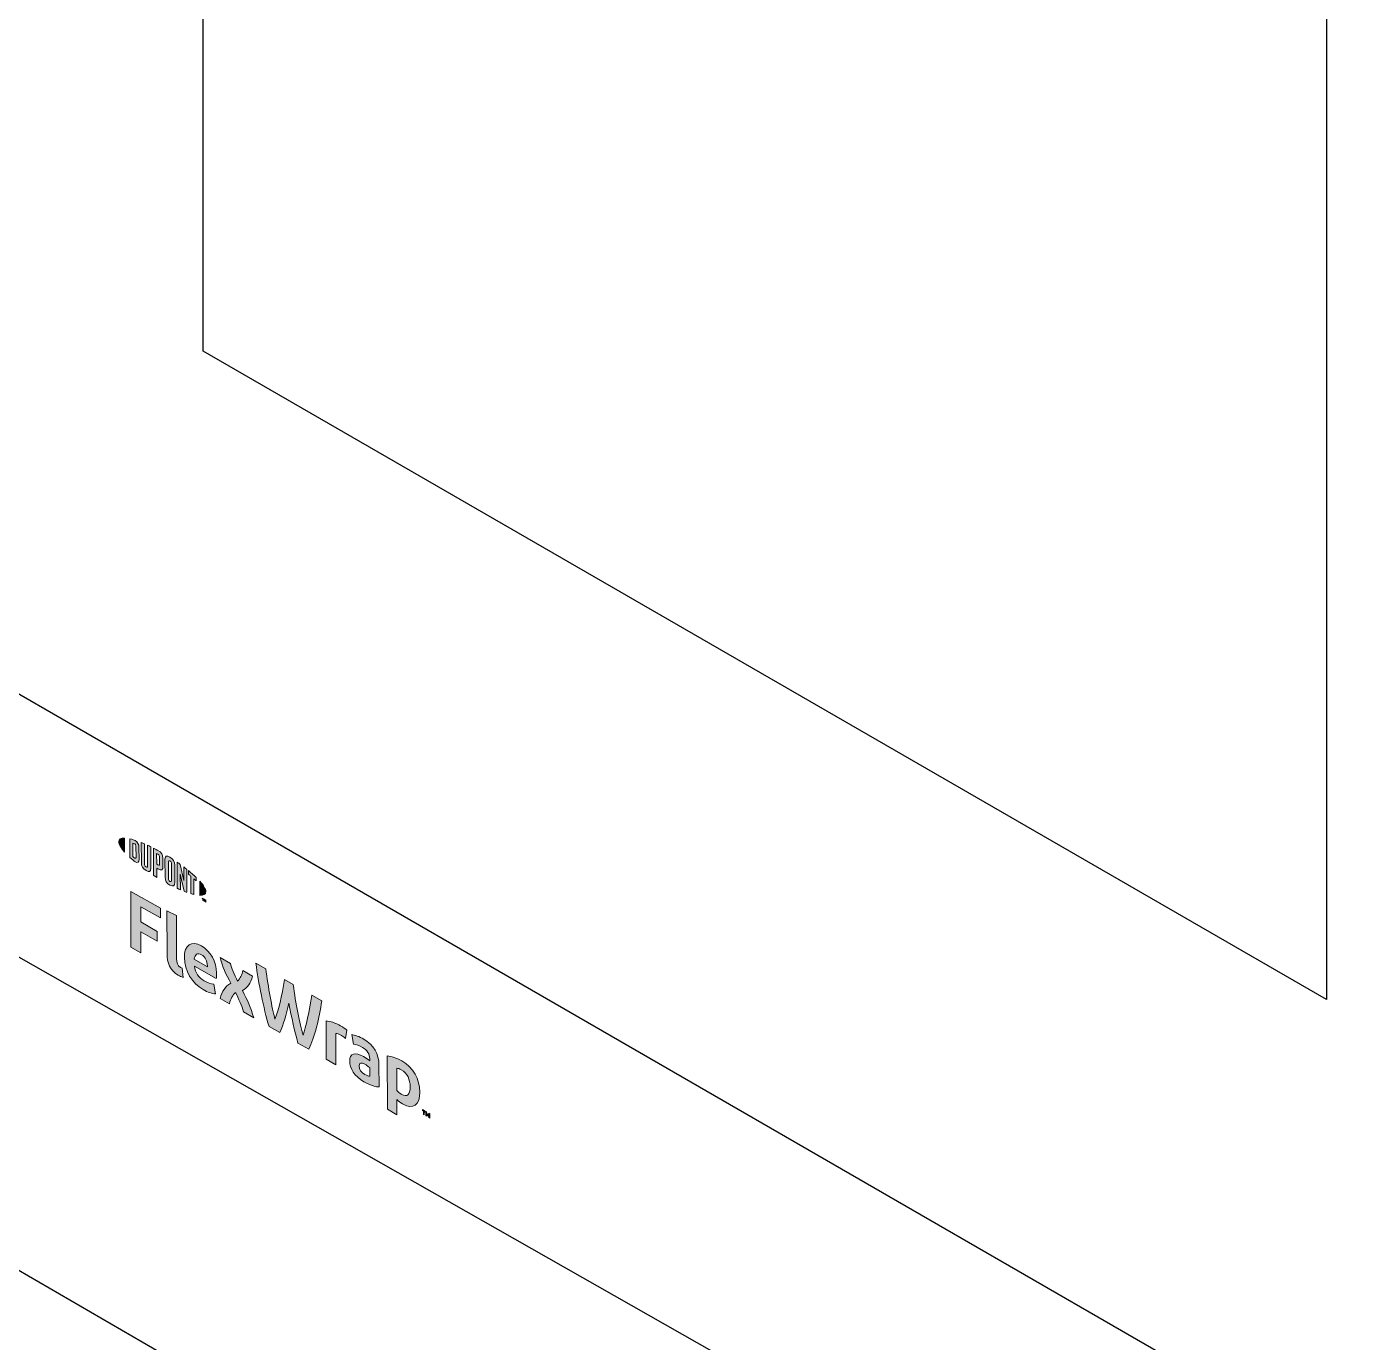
# Model space of a CAD drawing. Header units: inches. Extents: x -26 to 76, y -15 to 22.
# Drawn here: x 38.981 to 40.339, y -6.364 to -5.01 of the extents above; entities that cross this region are included whole.
import ezdxf

# ---------------------------------------------------------------- set-up
doc = ezdxf.new("R2010")
doc.units = ezdxf.units.IN
doc.header["$MEASUREMENT"] = 0
doc.layers.add('G-ANNO-TTLB', color=7, linetype='Continuous', lineweight=0)
doc.layers.add('TYVEK', color=7, linetype='Continuous', lineweight=0)

# ---------------------------------------------------------------- blocks, each defined once
blk = doc.blocks.new('Block_246')
at = {"layer": 'TYVEK', "color": 18, "lineweight": 25, "true_color": 0x000000}
for points in [[(37.9713, -5.0297)], [(39.3002, -5.799)]]:
    blk.add_lwpolyline(points, dxfattribs=at)
blk = doc.blocks.new('Block_269')
at = {"layer": 'TYVEK', "color": 93, "lineweight": 25, "true_color": 0x6bbe46}
blk.add_line((40.4939, -6.5753), (38.9024, -5.6564), dxfattribs=at)
blk = doc.blocks.new('Block_268')
at = {"layer": 'TYVEK'}
blk.add_blockref('Block_269', (0, 0), dxfattribs=at)
blk = doc.blocks.new('Block_267')
at = {"layer": 'TYVEK', "color": 93, "lineweight": 25, "true_color": 0x6bbe46}
blk.add_lwpolyline([(39.1628, -5.3442), (39.1628, -1.3315), (40.3183, -1.9986), (40.3183, -6.0114)], close=True, dxfattribs=at)
at = {"layer": 'TYVEK'}
blk.add_blockref('Block_268', (0, 0), dxfattribs=at)
blk = doc.blocks.new('Block_271')
at = {"layer": 'TYVEK', "true_color": 0x000000, "transparency": 33554687}
h = blk.add_hatch(color=18, dxfattribs=at)
h.dxf.hatch_style = 2
edge = h.paths.add_edge_path()
edge.add_spline(control_points=[(39.0885, -5.9576), (39.0885, -5.9576), (39.0884, -5.9001), (39.0884, -5.9001), (39.0884, -5.9001), (39.1188, -5.9175), (39.1188, -5.9175), (39.1188, -5.9175), (39.1188, -5.9275), (39.1188, -5.9275), (39.1188, -5.9275), (39.0986, -5.916), (39.0986, -5.916), (39.0986, -5.916), (39.0987, -5.9316), (39.0987, -5.9316), (39.0987, -5.9316), (39.1156, -5.9413), (39.1156, -5.9413), (39.1156, -5.9413), (39.1156, -5.9513), (39.1156, -5.9513), (39.1156, -5.9513), (39.0987, -5.9416), (39.0987, -5.9416), (39.0987, -5.9416), (39.0987, -5.9634), (39.0987, -5.9634), (39.0987, -5.9634), (39.0885, -5.9576), (39.0885, -5.9576)], knot_values=[0, 0, 0, 0, 1, 1, 1, 2, 2, 2, 3, 3, 3, 4, 4, 4, 5, 5, 5, 6, 6, 6, 7, 7, 7, 8, 8, 8, 9, 9, 9, 10, 10, 10, 10], degree=3, periodic=0)
h = blk.add_hatch(color=18, dxfattribs=at)
h.dxf.hatch_style = 2
edge = h.paths.add_edge_path()
edge.add_spline(control_points=[(39.1354, -5.9693), (39.1354, -5.9737), (39.1364, -5.9767), (39.1393, -5.9783), (39.14, -5.9787), (39.1407, -5.9791), (39.1413, -5.9793), (39.1413, -5.9793), (39.1421, -5.9886), (39.1421, -5.9886), (39.1407, -5.9882), (39.1385, -5.9873), (39.1371, -5.9864), (39.1289, -5.9817), (39.1256, -5.9737), (39.1256, -5.9638), (39.1256, -5.9638), (39.1255, -5.92), (39.1255, -5.92), (39.1255, -5.92), (39.1353, -5.9249), (39.1353, -5.9249), (39.1353, -5.9249), (39.1354, -5.9693), (39.1354, -5.9693)], knot_values=[0, 0, 0, 0, 1, 1, 1, 2, 2, 2, 3, 3, 3, 4, 4, 4, 5, 5, 5, 6, 6, 6, 7, 7, 7, 8, 8, 8, 8], degree=3, periodic=0)
h = blk.add_hatch(color=18, dxfattribs=at)
h.dxf.hatch_style = 2
edge = h.paths.add_edge_path()
edge.add_spline(control_points=[(39.1536, -5.97), (39.1536, -5.97), (39.1671, -5.9778), (39.1671, -5.9778), (39.1671, -5.9778), (39.1671, -5.9768), (39.1671, -5.9768), (39.1671, -5.9722), (39.165, -5.9676), (39.1611, -5.9653), (39.1569, -5.963), (39.1542, -5.9648), (39.1536, -5.97)], knot_values=[0, 0, 0, 0, 1, 1, 1, 2, 2, 2, 3, 3, 3, 4, 4, 4, 4], degree=3, periodic=0)
edge = h.paths.add_edge_path()
edge.add_spline(control_points=[(39.1753, -6.0056), (39.1721, -6.0054), (39.1675, -6.0039), (39.1628, -6.0012), (39.1513, -5.9946), (39.1435, -5.9817), (39.1434, -5.9681), (39.1434, -5.955), (39.1506, -5.9503), (39.161, -5.9563), (39.1704, -5.9617), (39.1765, -5.9728), (39.1766, -5.9838), (39.1766, -5.9863), (39.1764, -5.9883), (39.1763, -5.9899), (39.1763, -5.9899), (39.1538, -5.977), (39.1538, -5.977), (39.1547, -5.9841), (39.1581, -5.989), (39.1638, -5.9922), (39.1673, -5.9942), (39.1706, -5.9953), (39.1737, -5.9955), (39.1737, -5.9955), (39.1753, -6.0056), (39.1753, -6.0056)], knot_values=[0, 0, 0, 0, 1, 1, 1, 2, 2, 2, 3, 3, 3, 4, 4, 4, 5, 5, 5, 6, 6, 6, 7, 7, 7, 8, 8, 8, 9, 9, 9, 9], degree=3, periodic=0)
h = blk.add_hatch(color=18, dxfattribs=at)
h.dxf.hatch_style = 2
edge = h.paths.add_edge_path()
edge.add_spline(control_points=[(39.1911, -5.9945), (39.1863, -5.9857), (39.1825, -5.9778), (39.1803, -5.9683), (39.1803, -5.9683), (39.1909, -5.9744), (39.1909, -5.9744), (39.1918, -5.9787), (39.195, -5.986), (39.1981, -5.9925), (39.2008, -5.9895), (39.203, -5.986), (39.2035, -5.9817), (39.2035, -5.9817), (39.2135, -5.9874), (39.2135, -5.9874), (39.2117, -5.9949), (39.2085, -5.9991), (39.2032, -6.0023), (39.2084, -6.0119), (39.2119, -6.0197), (39.2148, -6.0301), (39.2148, -6.0301), (39.2042, -6.024), (39.2042, -6.024), (39.2027, -6.0185), (39.1991, -6.0103), (39.1961, -6.0041), (39.1934, -6.007), (39.1908, -6.0105), (39.1899, -6.0158), (39.1899, -6.0158), (39.1803, -6.0103), (39.1803, -6.0103), (39.1821, -6.0028), (39.1854, -5.9981), (39.1911, -5.9945)], knot_values=[0, 0, 0, 0, 1, 1, 1, 2, 2, 2, 3, 3, 3, 4, 4, 4, 5, 5, 5, 6, 6, 6, 7, 7, 7, 8, 8, 8, 9, 9, 9, 10, 10, 10, 11, 11, 11, 12, 12, 12, 12], degree=3, periodic=0)
h = blk.add_hatch(color=18, dxfattribs=at)
h.dxf.hatch_style = 2
edge = h.paths.add_edge_path()
edge.add_spline(control_points=[(39.2744, -6.0069), (39.2744, -6.0069), (39.2848, -6.0129), (39.2848, -6.0129), (39.2822, -6.0304), (39.2775, -6.0503), (39.2715, -6.0626), (39.2715, -6.0626), (39.2603, -6.0562), (39.2603, -6.0562), (39.2568, -6.0439), (39.2537, -6.0301), (39.251, -6.0151), (39.2483, -6.027), (39.2453, -6.0373), (39.2417, -6.0455), (39.2417, -6.0455), (39.2305, -6.0391), (39.2305, -6.0391), (39.2248, -6.0201), (39.2197, -5.9946), (39.217, -5.9739), (39.217, -5.9739), (39.2273, -5.9798), (39.2273, -5.9798), (39.2296, -5.9984), (39.2336, -6.0202), (39.2366, -6.0315), (39.2396, -6.0236), (39.2443, -6.0075), (39.2464, -5.9908), (39.2464, -5.9908), (39.2555, -5.996), (39.2555, -5.996), (39.2577, -6.0151), (39.2623, -6.0367), (39.2655, -6.0481), (39.2683, -6.0401), (39.2723, -6.023), (39.2744, -6.0069)], knot_values=[0, 0, 0, 0, 1, 1, 1, 2, 2, 2, 3, 3, 3, 4, 4, 4, 5, 5, 5, 6, 6, 6, 7, 7, 7, 8, 8, 8, 9, 9, 9, 10, 10, 10, 11, 11, 11, 12, 12, 12, 13, 13, 13, 13], degree=3, periodic=0)
h = blk.add_hatch(color=18, dxfattribs=at)
h.dxf.hatch_style = 2
edge = h.paths.add_edge_path()
edge.add_spline(control_points=[(39.3042, -6.0385), (39.3068, -6.04), (39.3092, -6.0417), (39.3106, -6.0429), (39.3106, -6.0429), (39.3092, -6.0514), (39.3092, -6.0514), (39.308, -6.0502), (39.3065, -6.0492), (39.305, -6.0483), (39.3024, -6.0468), (39.3006, -6.0463), (39.2991, -6.0463), (39.2991, -6.0463), (39.2992, -6.0785), (39.2992, -6.0785), (39.2992, -6.0785), (39.2893, -6.0729), (39.2893, -6.0729), (39.2893, -6.0729), (39.2892, -6.0335), (39.2892, -6.0335), (39.2931, -6.0335), (39.2991, -6.0355), (39.3042, -6.0385)], knot_values=[0, 0, 0, 0, 1, 1, 1, 2, 2, 2, 3, 3, 3, 4, 4, 4, 5, 5, 5, 6, 6, 6, 7, 7, 7, 8, 8, 8, 8], degree=3, periodic=0)
h = blk.add_hatch(color=18, dxfattribs=at)
h.dxf.hatch_style = 2
edge = h.paths.add_edge_path()
edge.add_spline(control_points=[(39.3341, -6.0903), (39.3341, -6.0903), (39.3341, -6.0815), (39.3341, -6.0815), (39.3325, -6.0802), (39.3308, -6.0789), (39.329, -6.0779), (39.3258, -6.0761), (39.3232, -6.0761), (39.3232, -6.0799), (39.3232, -6.0834), (39.3254, -6.0864), (39.3291, -6.0886), (39.3313, -6.0898), (39.3331, -6.0903), (39.3341, -6.0903)], knot_values=[0, 0, 0, 0, 1, 1, 1, 2, 2, 2, 3, 3, 3, 4, 4, 4, 5, 5, 5, 5], degree=3, periodic=0)
edge = h.paths.add_edge_path()
edge.add_spline(control_points=[(39.3282, -6.0961), (39.3184, -6.0905), (39.3135, -6.0822), (39.3135, -6.0748), (39.3134, -6.0667), (39.3192, -6.0652), (39.3277, -6.0701), (39.3297, -6.0712), (39.3323, -6.073), (39.3341, -6.0744), (39.3341, -6.0744), (39.3341, -6.0724), (39.3341, -6.0724), (39.3341, -6.0674), (39.3316, -6.0636), (39.3268, -6.0608), (39.3237, -6.059), (39.3203, -6.0577), (39.3174, -6.0574), (39.3174, -6.0574), (39.3156, -6.0475), (39.3156, -6.0475), (39.3187, -6.0478), (39.3236, -6.0496), (39.3279, -6.0521), (39.3384, -6.0581), (39.3436, -6.0675), (39.3436, -6.0786), (39.3436, -6.0786), (39.3437, -6.1014), (39.3437, -6.1014), (39.3408, -6.1015), (39.3353, -6.1002), (39.3282, -6.0961)], knot_values=[0, 0, 0, 0, 1, 1, 1, 2, 2, 2, 3, 3, 3, 4, 4, 4, 5, 5, 5, 6, 6, 6, 7, 7, 7, 8, 8, 8, 9, 9, 9, 10, 10, 10, 11, 11, 11, 11], degree=3, periodic=0)
h = blk.add_hatch(color=18, dxfattribs=at)
h.dxf.hatch_style = 2
edge = h.paths.add_edge_path()
edge.add_spline(control_points=[(39.3666, -6.1088), (39.3728, -6.1124), (39.3757, -6.1097), (39.3757, -6.1012), (39.3757, -6.0938), (39.373, -6.0873), (39.3665, -6.0836), (39.3647, -6.0826), (39.3634, -6.0823), (39.3619, -6.0821), (39.3619, -6.0821), (39.362, -6.1051), (39.362, -6.1051), (39.3633, -6.1065), (39.3645, -6.1076), (39.3666, -6.1088)], knot_values=[0, 0, 0, 0, 1, 1, 1, 2, 2, 2, 3, 3, 3, 4, 4, 4, 5, 5, 5, 5], degree=3, periodic=0)
edge = h.paths.add_edge_path()
edge.add_spline(control_points=[(39.368, -6.1188), (39.3655, -6.1174), (39.3638, -6.1161), (39.362, -6.1143), (39.362, -6.1143), (39.362, -6.13), (39.362, -6.13), (39.362, -6.13), (39.3523, -6.1243), (39.3523, -6.1243), (39.3523, -6.1243), (39.3522, -6.0695), (39.3522, -6.0695), (39.3562, -6.0697), (39.3619, -6.0716), (39.367, -6.0745), (39.3787, -6.0812), (39.3857, -6.0935), (39.3857, -6.1066), (39.3857, -6.1201), (39.3791, -6.1252), (39.368, -6.1188)], knot_values=[0, 0, 0, 0, 1, 1, 1, 2, 2, 2, 3, 3, 3, 4, 4, 4, 5, 5, 5, 6, 6, 6, 7, 7, 7, 7], degree=3, periodic=0)
h = blk.add_hatch(color=18, dxfattribs=at)
h.dxf.hatch_style = 2
edge = h.paths.add_edge_path()
edge.add_spline(control_points=[(39.3927, -6.1272), (39.3931, -6.1285), (39.3935, -6.1294), (39.3939, -6.1304), (39.3943, -6.1299), (39.3946, -6.1293), (39.3949, -6.1285), (39.3949, -6.1285), (39.396, -6.1291), (39.396, -6.1291), (39.396, -6.1291), (39.396, -6.1334), (39.396, -6.1334), (39.396, -6.1334), (39.3951, -6.1328), (39.3951, -6.1328), (39.3951, -6.1328), (39.3951, -6.1309), (39.3951, -6.1309), (39.3951, -6.1309), (39.3951, -6.1302), (39.3951, -6.1302), (39.3948, -6.1307), (39.3945, -6.1312), (39.3942, -6.1316), (39.3942, -6.1316), (39.3935, -6.1312), (39.3935, -6.1312), (39.3932, -6.1304), (39.3929, -6.1296), (39.3926, -6.1287), (39.3926, -6.1287), (39.3926, -6.1295), (39.3926, -6.1295), (39.3926, -6.1295), (39.3926, -6.1314), (39.3926, -6.1314), (39.3926, -6.1314), (39.3917, -6.1309), (39.3917, -6.1309), (39.3917, -6.1309), (39.3917, -6.1267), (39.3917, -6.1267), (39.3917, -6.1267), (39.3927, -6.1272), (39.3927, -6.1272)], knot_values=[0, 0, 0, 0, 1, 1, 1, 2, 2, 2, 3, 3, 3, 4, 4, 4, 5, 5, 5, 6, 6, 6, 7, 7, 7, 8, 8, 8, 9, 9, 9, 10, 10, 10, 11, 11, 11, 12, 12, 12, 13, 13, 13, 14, 14, 14, 15, 15, 15, 15], degree=3, periodic=0)
edge = h.paths.add_edge_path()
edge.add_spline(control_points=[(39.3893, -6.1262), (39.3893, -6.1262), (39.3883, -6.1257), (39.3883, -6.1257), (39.3883, -6.1257), (39.3883, -6.1247), (39.3883, -6.1247), (39.3883, -6.1247), (39.3913, -6.1264), (39.3913, -6.1264), (39.3913, -6.1264), (39.3913, -6.1274), (39.3913, -6.1274), (39.3913, -6.1274), (39.3903, -6.1268), (39.3903, -6.1268), (39.3903, -6.1268), (39.3903, -6.1301), (39.3903, -6.1301), (39.3903, -6.1301), (39.3893, -6.1295), (39.3893, -6.1295), (39.3893, -6.1295), (39.3893, -6.1262), (39.3893, -6.1262)], knot_values=[0, 0, 0, 0, 1, 1, 1, 2, 2, 2, 3, 3, 3, 4, 4, 4, 5, 5, 5, 6, 6, 6, 7, 7, 7, 8, 8, 8, 8], degree=3, periodic=0)
at = {"layer": 'TYVEK'}
for points, knots in [([(39.0885, -5.9576), (39.0885, -5.9576), (39.0884, -5.9001), (39.0884, -5.9001), (39.0884, -5.9001), (39.1188, -5.9175), (39.1188, -5.9175), (39.1188, -5.9175), (39.1188, -5.9275), (39.1188, -5.9275), (39.1188, -5.9275), (39.0986, -5.916), (39.0986, -5.916), (39.0986, -5.916), (39.0987, -5.9316), (39.0987, -5.9316), (39.0987, -5.9316), (39.1156, -5.9413), (39.1156, -5.9413), (39.1156, -5.9413), (39.1156, -5.9513), (39.1156, -5.9513), (39.1156, -5.9513), (39.0987, -5.9416), (39.0987, -5.9416), (39.0987, -5.9416), (39.0987, -5.9634), (39.0987, -5.9634), (39.0987, -5.9634), (39.0885, -5.9576), (39.0885, -5.9576)], [0, 0, 0, 0, 1, 1, 1, 2, 2, 2, 3, 3, 3, 4, 4, 4, 5, 5, 5, 6, 6, 6, 7, 7, 7, 8, 8, 8, 9, 9, 9, 10, 10, 10, 10]), ([(39.1354, -5.9693), (39.1354, -5.9737), (39.1364, -5.9767), (39.1393, -5.9783), (39.14, -5.9787), (39.1407, -5.9791), (39.1413, -5.9793), (39.1413, -5.9793), (39.1421, -5.9886), (39.1421, -5.9886), (39.1407, -5.9882), (39.1385, -5.9873), (39.1371, -5.9864), (39.1289, -5.9817), (39.1256, -5.9737), (39.1256, -5.9638), (39.1256, -5.9638), (39.1255, -5.92), (39.1255, -5.92), (39.1255, -5.92), (39.1353, -5.9249), (39.1353, -5.9249), (39.1353, -5.9249), (39.1354, -5.9693), (39.1354, -5.9693)], [0, 0, 0, 0, 1, 1, 1, 2, 2, 2, 3, 3, 3, 4, 4, 4, 5, 5, 5, 6, 6, 6, 7, 7, 7, 8, 8, 8, 8]), ([(39.1753, -6.0056), (39.1721, -6.0054), (39.1675, -6.0039), (39.1628, -6.0012), (39.1513, -5.9946), (39.1435, -5.9817), (39.1434, -5.9681), (39.1434, -5.955), (39.1506, -5.9503), (39.161, -5.9563), (39.1704, -5.9617), (39.1765, -5.9728), (39.1766, -5.9838), (39.1766, -5.9863), (39.1764, -5.9883), (39.1763, -5.9899), (39.1763, -5.9899), (39.1538, -5.977), (39.1538, -5.977), (39.1547, -5.9841), (39.1581, -5.989), (39.1638, -5.9922), (39.1673, -5.9942), (39.1706, -5.9953), (39.1737, -5.9955), (39.1737, -5.9955), (39.1753, -6.0056), (39.1753, -6.0056)], [0, 0, 0, 0, 1, 1, 1, 2, 2, 2, 3, 3, 3, 4, 4, 4, 5, 5, 5, 6, 6, 6, 7, 7, 7, 8, 8, 8, 9, 9, 9, 9]), ([(39.1536, -5.97), (39.1536, -5.97), (39.1671, -5.9778), (39.1671, -5.9778), (39.1671, -5.9778), (39.1671, -5.9768), (39.1671, -5.9768), (39.1671, -5.9722), (39.165, -5.9676), (39.1611, -5.9653), (39.1569, -5.963), (39.1542, -5.9648), (39.1536, -5.97)], [0, 0, 0, 0, 1, 1, 1, 2, 2, 2, 3, 3, 3, 4, 4, 4, 4]), ([(39.1911, -5.9945), (39.1863, -5.9857), (39.1825, -5.9778), (39.1803, -5.9683), (39.1803, -5.9683), (39.1909, -5.9744), (39.1909, -5.9744), (39.1918, -5.9787), (39.195, -5.986), (39.1981, -5.9925), (39.2008, -5.9895), (39.203, -5.986), (39.2035, -5.9817), (39.2035, -5.9817), (39.2135, -5.9874), (39.2135, -5.9874), (39.2117, -5.9949), (39.2085, -5.9991), (39.2032, -6.0023), (39.2084, -6.0119), (39.2119, -6.0197), (39.2148, -6.0301), (39.2148, -6.0301), (39.2042, -6.024), (39.2042, -6.024), (39.2027, -6.0185), (39.1991, -6.0103), (39.1961, -6.0041), (39.1934, -6.007), (39.1908, -6.0105), (39.1899, -6.0158), (39.1899, -6.0158), (39.1803, -6.0103), (39.1803, -6.0103), (39.1821, -6.0028), (39.1854, -5.9981), (39.1911, -5.9945)], [0, 0, 0, 0, 1, 1, 1, 2, 2, 2, 3, 3, 3, 4, 4, 4, 5, 5, 5, 6, 6, 6, 7, 7, 7, 8, 8, 8, 9, 9, 9, 10, 10, 10, 11, 11, 11, 12, 12, 12, 12]), ([(39.2744, -6.0069), (39.2744, -6.0069), (39.2848, -6.0129), (39.2848, -6.0129), (39.2822, -6.0304), (39.2775, -6.0503), (39.2715, -6.0626), (39.2715, -6.0626), (39.2603, -6.0562), (39.2603, -6.0562), (39.2568, -6.0439), (39.2537, -6.0301), (39.251, -6.0151), (39.2483, -6.027), (39.2453, -6.0373), (39.2417, -6.0455), (39.2417, -6.0455), (39.2305, -6.0391), (39.2305, -6.0391), (39.2248, -6.0201), (39.2197, -5.9946), (39.217, -5.9739), (39.217, -5.9739), (39.2273, -5.9798), (39.2273, -5.9798), (39.2296, -5.9984), (39.2336, -6.0202), (39.2366, -6.0315), (39.2396, -6.0236), (39.2443, -6.0075), (39.2464, -5.9908), (39.2464, -5.9908), (39.2555, -5.996), (39.2555, -5.996), (39.2577, -6.0151), (39.2623, -6.0367), (39.2655, -6.0481), (39.2683, -6.0401), (39.2723, -6.023), (39.2744, -6.0069)], [0, 0, 0, 0, 1, 1, 1, 2, 2, 2, 3, 3, 3, 4, 4, 4, 5, 5, 5, 6, 6, 6, 7, 7, 7, 8, 8, 8, 9, 9, 9, 10, 10, 10, 11, 11, 11, 12, 12, 12, 13, 13, 13, 13]), ([(39.3042, -6.0385), (39.3068, -6.04), (39.3092, -6.0417), (39.3106, -6.0429), (39.3106, -6.0429), (39.3092, -6.0514), (39.3092, -6.0514), (39.308, -6.0502), (39.3065, -6.0492), (39.305, -6.0483), (39.3024, -6.0468), (39.3006, -6.0463), (39.2991, -6.0463), (39.2991, -6.0463), (39.2992, -6.0785), (39.2992, -6.0785), (39.2992, -6.0785), (39.2893, -6.0729), (39.2893, -6.0729), (39.2893, -6.0729), (39.2892, -6.0335), (39.2892, -6.0335), (39.2931, -6.0335), (39.2991, -6.0355), (39.3042, -6.0385)], [0, 0, 0, 0, 1, 1, 1, 2, 2, 2, 3, 3, 3, 4, 4, 4, 5, 5, 5, 6, 6, 6, 7, 7, 7, 8, 8, 8, 8]), ([(39.3282, -6.0961), (39.3184, -6.0905), (39.3135, -6.0822), (39.3135, -6.0748), (39.3134, -6.0667), (39.3192, -6.0652), (39.3277, -6.0701), (39.3297, -6.0712), (39.3323, -6.073), (39.3341, -6.0744), (39.3341, -6.0744), (39.3341, -6.0724), (39.3341, -6.0724), (39.3341, -6.0674), (39.3316, -6.0636), (39.3268, -6.0608), (39.3237, -6.059), (39.3203, -6.0577), (39.3174, -6.0574), (39.3174, -6.0574), (39.3156, -6.0475), (39.3156, -6.0475), (39.3187, -6.0478), (39.3236, -6.0496), (39.3279, -6.0521), (39.3384, -6.0581), (39.3436, -6.0675), (39.3436, -6.0786), (39.3436, -6.0786), (39.3437, -6.1014), (39.3437, -6.1014), (39.3408, -6.1015), (39.3353, -6.1002), (39.3282, -6.0961)], [0, 0, 0, 0, 1, 1, 1, 2, 2, 2, 3, 3, 3, 4, 4, 4, 5, 5, 5, 6, 6, 6, 7, 7, 7, 8, 8, 8, 9, 9, 9, 10, 10, 10, 11, 11, 11, 11]), ([(39.368, -6.1188), (39.3655, -6.1174), (39.3638, -6.1161), (39.362, -6.1143), (39.362, -6.1143), (39.362, -6.13), (39.362, -6.13), (39.362, -6.13), (39.3523, -6.1243), (39.3523, -6.1243), (39.3523, -6.1243), (39.3522, -6.0695), (39.3522, -6.0695), (39.3562, -6.0697), (39.3619, -6.0716), (39.367, -6.0745), (39.3787, -6.0812), (39.3857, -6.0935), (39.3857, -6.1066), (39.3857, -6.1201), (39.3791, -6.1252), (39.368, -6.1188)], [0, 0, 0, 0, 1, 1, 1, 2, 2, 2, 3, 3, 3, 4, 4, 4, 5, 5, 5, 6, 6, 6, 7, 7, 7, 7]), ([(39.3341, -6.0903), (39.3341, -6.0903), (39.3341, -6.0815), (39.3341, -6.0815), (39.3325, -6.0802), (39.3308, -6.0789), (39.329, -6.0779), (39.3258, -6.0761), (39.3232, -6.0761), (39.3232, -6.0799), (39.3232, -6.0834), (39.3254, -6.0864), (39.3291, -6.0886), (39.3313, -6.0898), (39.3331, -6.0903), (39.3341, -6.0903)], [0, 0, 0, 0, 1, 1, 1, 2, 2, 2, 3, 3, 3, 4, 4, 4, 5, 5, 5, 5]), ([(39.3666, -6.1088), (39.3728, -6.1124), (39.3757, -6.1097), (39.3757, -6.1012), (39.3757, -6.0938), (39.373, -6.0873), (39.3665, -6.0836), (39.3647, -6.0826), (39.3634, -6.0823), (39.3619, -6.0821), (39.3619, -6.0821), (39.362, -6.1051), (39.362, -6.1051), (39.3633, -6.1065), (39.3645, -6.1076), (39.3666, -6.1088)], [0, 0, 0, 0, 1, 1, 1, 2, 2, 2, 3, 3, 3, 4, 4, 4, 5, 5, 5, 5]), ([(39.3893, -6.1262), (39.3893, -6.1262), (39.3883, -6.1257), (39.3883, -6.1257), (39.3883, -6.1257), (39.3883, -6.1247), (39.3883, -6.1247), (39.3883, -6.1247), (39.3913, -6.1264), (39.3913, -6.1264), (39.3913, -6.1264), (39.3913, -6.1274), (39.3913, -6.1274), (39.3913, -6.1274), (39.3903, -6.1268), (39.3903, -6.1268), (39.3903, -6.1268), (39.3903, -6.1301), (39.3903, -6.1301), (39.3903, -6.1301), (39.3893, -6.1295), (39.3893, -6.1295), (39.3893, -6.1295), (39.3893, -6.1262), (39.3893, -6.1262)], [0, 0, 0, 0, 1, 1, 1, 2, 2, 2, 3, 3, 3, 4, 4, 4, 5, 5, 5, 6, 6, 6, 7, 7, 7, 8, 8, 8, 8]), ([(39.3927, -6.1272), (39.3931, -6.1285), (39.3935, -6.1294), (39.3939, -6.1304), (39.3943, -6.1299), (39.3946, -6.1293), (39.3949, -6.1285), (39.3949, -6.1285), (39.396, -6.1291), (39.396, -6.1291), (39.396, -6.1291), (39.396, -6.1334), (39.396, -6.1334), (39.396, -6.1334), (39.3951, -6.1328), (39.3951, -6.1328), (39.3951, -6.1328), (39.3951, -6.1309), (39.3951, -6.1309), (39.3951, -6.1309), (39.3951, -6.1302), (39.3951, -6.1302), (39.3948, -6.1307), (39.3945, -6.1312), (39.3942, -6.1316), (39.3942, -6.1316), (39.3935, -6.1312), (39.3935, -6.1312), (39.3932, -6.1304), (39.3929, -6.1296), (39.3926, -6.1287), (39.3926, -6.1287), (39.3926, -6.1295), (39.3926, -6.1295), (39.3926, -6.1295), (39.3926, -6.1314), (39.3926, -6.1314), (39.3926, -6.1314), (39.3917, -6.1309), (39.3917, -6.1309), (39.3917, -6.1309), (39.3917, -6.1267), (39.3917, -6.1267), (39.3917, -6.1267), (39.3927, -6.1272), (39.3927, -6.1272)], [0, 0, 0, 0, 1, 1, 1, 2, 2, 2, 3, 3, 3, 4, 4, 4, 5, 5, 5, 6, 6, 6, 7, 7, 7, 8, 8, 8, 9, 9, 9, 10, 10, 10, 11, 11, 11, 12, 12, 12, 13, 13, 13, 14, 14, 14, 15, 15, 15, 15])]:
    blk.add_open_spline(points, degree=3, knots=knots, dxfattribs=at)
blk = doc.blocks.new('Block_272')
at = {"layer": 'TYVEK', "true_color": 0x000000, "transparency": 33554687}
h = blk.add_hatch(color=18, dxfattribs=at)
h.dxf.hatch_style = 2
edge = h.paths.add_edge_path()
edge.add_spline(control_points=[(39.0759, -5.849), (39.0759, -5.8516), (39.0781, -5.8554), (39.082, -5.8597), (39.082, -5.8597), (39.082, -5.8453), (39.082, -5.8453), (39.0781, -5.8452), (39.0759, -5.8464), (39.0759, -5.849)], knot_values=[0, 0, 0, 0, 1, 1, 1, 2, 2, 2, 3, 3, 3, 3], degree=3, periodic=0)
h = blk.add_hatch(color=18, dxfattribs=at)
h.dxf.hatch_style = 2
edge = h.paths.add_edge_path()
edge.add_spline(control_points=[(39.0937, -5.8651), (39.0937, -5.8662), (39.0931, -5.8662), (39.0924, -5.8658), (39.0919, -5.8655), (39.091, -5.8648), (39.0904, -5.8642), (39.0904, -5.8642), (39.0903, -5.8504), (39.0903, -5.8504), (39.091, -5.8506), (39.0918, -5.8509), (39.0924, -5.8512), (39.0931, -5.8516), (39.0936, -5.8523), (39.0936, -5.8534), (39.0936, -5.8534), (39.0937, -5.8651), (39.0937, -5.8651)], knot_values=[0, 0, 0, 0, 1, 1, 1, 2, 2, 2, 3, 3, 3, 4, 4, 4, 5, 5, 5, 6, 6, 6, 6], degree=3, periodic=0)
edge = h.paths.add_edge_path()
edge.add_spline(control_points=[(39.0928, -5.8478), (39.0917, -5.8472), (39.0902, -5.8467), (39.0873, -5.8461), (39.0873, -5.8461), (39.0874, -5.8652), (39.0874, -5.8652), (39.0899, -5.8675), (39.0918, -5.8691), (39.0929, -5.8697), (39.0954, -5.8712), (39.0968, -5.8702), (39.0968, -5.8674), (39.0968, -5.8674), (39.0967, -5.8547), (39.0967, -5.8547), (39.0967, -5.8518), (39.0953, -5.8493), (39.0928, -5.8478)], knot_values=[0, 0, 0, 0, 1, 1, 1, 2, 2, 2, 3, 3, 3, 4, 4, 4, 5, 5, 5, 6, 6, 6, 6], degree=3, periodic=0)
h = blk.add_hatch(color=18, dxfattribs=at)
h.dxf.hatch_style = 2
edge = h.paths.add_edge_path()
edge.add_spline(control_points=[(39.1055, -5.8741), (39.1055, -5.8752), (39.1052, -5.8757), (39.104, -5.8749), (39.1028, -5.874), (39.1025, -5.8733), (39.1025, -5.872), (39.1025, -5.872), (39.1024, -5.8511), (39.1024, -5.8511), (39.1016, -5.8508), (39.0999, -5.8501), (39.0991, -5.8498), (39.0991, -5.8498), (39.0992, -5.8708), (39.0992, -5.8708), (39.0992, -5.8742), (39.1006, -5.8763), (39.104, -5.8787), (39.107, -5.8809), (39.1089, -5.8801), (39.1089, -5.8764), (39.1089, -5.8764), (39.1088, -5.8542), (39.1088, -5.8542), (39.1082, -5.8538), (39.1061, -5.8528), (39.1054, -5.8525), (39.1054, -5.8525), (39.1055, -5.8741), (39.1055, -5.8741)], knot_values=[0, 0, 0, 0, 1, 1, 1, 2, 2, 2, 3, 3, 3, 4, 4, 4, 5, 5, 5, 6, 6, 6, 7, 7, 7, 8, 8, 8, 9, 9, 9, 10, 10, 10, 10], degree=3, periodic=0)
h = blk.add_hatch(color=18, dxfattribs=at)
h.dxf.hatch_style = 2
edge = h.paths.add_edge_path()
edge.add_spline(control_points=[(39.1179, -5.8721), (39.1179, -5.8733), (39.1175, -5.8737), (39.1162, -5.8729), (39.1162, -5.8729), (39.115, -5.8722), (39.115, -5.8722), (39.115, -5.8722), (39.1149, -5.8612), (39.1149, -5.8612), (39.1155, -5.8615), (39.1158, -5.8616), (39.1161, -5.8618), (39.1176, -5.8627), (39.1179, -5.8635), (39.1179, -5.8647), (39.1179, -5.8647), (39.1179, -5.8721), (39.1179, -5.8721)], knot_values=[0, 0, 0, 0, 1, 1, 1, 2, 2, 2, 3, 3, 3, 4, 4, 4, 5, 5, 5, 6, 6, 6, 6], degree=3, periodic=0)
edge = h.paths.add_edge_path()
edge.add_spline(control_points=[(39.1163, -5.858), (39.1157, -5.8577), (39.1135, -5.8565), (39.1115, -5.8555), (39.1115, -5.8555), (39.1116, -5.8835), (39.1116, -5.8835), (39.1123, -5.884), (39.114, -5.8851), (39.115, -5.8857), (39.115, -5.8857), (39.115, -5.8761), (39.115, -5.8761), (39.115, -5.8761), (39.1163, -5.8769), (39.1163, -5.8769), (39.1199, -5.879), (39.1214, -5.878), (39.1214, -5.8744), (39.1214, -5.8744), (39.1213, -5.8661), (39.1213, -5.8661), (39.1213, -5.8626), (39.1197, -5.8599), (39.1163, -5.858)], knot_values=[0, 0, 0, 0, 1, 1, 1, 2, 2, 2, 3, 3, 3, 4, 4, 4, 5, 5, 5, 6, 6, 6, 7, 7, 7, 8, 8, 8, 8], degree=3, periodic=0)
h = blk.add_hatch(color=18, dxfattribs=at)
h.dxf.hatch_style = 2
edge = h.paths.add_edge_path()
edge.add_spline(control_points=[(39.1301, -5.8889), (39.1301, -5.89), (39.1298, -5.8904), (39.1286, -5.8898), (39.1274, -5.8891), (39.127, -5.8883), (39.127, -5.8871), (39.127, -5.8871), (39.127, -5.8696), (39.127, -5.8696), (39.127, -5.8685), (39.1273, -5.8681), (39.1286, -5.8688), (39.1298, -5.8696), (39.1301, -5.8703), (39.1301, -5.8714), (39.1301, -5.8714), (39.1301, -5.8889), (39.1301, -5.8889)], knot_values=[0, 0, 0, 0, 1, 1, 1, 2, 2, 2, 3, 3, 3, 4, 4, 4, 5, 5, 5, 6, 6, 6, 6], degree=3, periodic=0)
edge = h.paths.add_edge_path()
edge.add_spline(control_points=[(39.1285, -5.8649), (39.1254, -5.8629), (39.1235, -5.8634), (39.1235, -5.8671), (39.1235, -5.8671), (39.1236, -5.8855), (39.1236, -5.8855), (39.1236, -5.8894), (39.1253, -5.8919), (39.1286, -5.8937), (39.1319, -5.8954), (39.1336, -5.895), (39.1336, -5.8908), (39.1336, -5.8908), (39.1335, -5.8733), (39.1335, -5.8733), (39.1335, -5.8694), (39.132, -5.8671), (39.1285, -5.8649)], knot_values=[0, 0, 0, 0, 1, 1, 1, 2, 2, 2, 3, 3, 3, 4, 4, 4, 5, 5, 5, 6, 6, 6, 6], degree=3, periodic=0)
h = blk.add_hatch(color=18, dxfattribs=at)
h.dxf.hatch_style = 2
edge = h.paths.add_edge_path()
edge.add_spline(control_points=[(39.143, -5.8888), (39.143, -5.8888), (39.1392, -5.8724), (39.1392, -5.8724), (39.1382, -5.8716), (39.1369, -5.8708), (39.136, -5.8701), (39.136, -5.8701), (39.136, -5.897), (39.136, -5.897), (39.1367, -5.8973), (39.1384, -5.8981), (39.1393, -5.8985), (39.1393, -5.8985), (39.139, -5.8825), (39.139, -5.8825), (39.139, -5.8825), (39.1431, -5.9), (39.1431, -5.9), (39.1439, -5.9003), (39.1452, -5.9008), (39.146, -5.9011), (39.146, -5.9011), (39.1459, -5.8774), (39.1459, -5.8774), (39.1451, -5.8768), (39.1435, -5.8756), (39.1428, -5.875), (39.1428, -5.875), (39.143, -5.8888), (39.143, -5.8888)], knot_values=[0, 0, 0, 0, 1, 1, 1, 2, 2, 2, 3, 3, 3, 4, 4, 4, 5, 5, 5, 6, 6, 6, 7, 7, 7, 8, 8, 8, 9, 9, 9, 10, 10, 10, 10], degree=3, periodic=0)
h = blk.add_hatch(color=18, dxfattribs=at)
h.dxf.hatch_style = 2
edge = h.paths.add_edge_path()
edge.add_spline(control_points=[(39.1476, -5.8825), (39.1485, -5.8832), (39.1493, -5.8839), (39.1501, -5.8846), (39.1501, -5.8846), (39.1502, -5.9024), (39.1502, -5.9024), (39.1509, -5.9027), (39.1523, -5.903), (39.1532, -5.9033), (39.1532, -5.9033), (39.1532, -5.8872), (39.1532, -5.8872), (39.1541, -5.8879), (39.1549, -5.8887), (39.1557, -5.8894), (39.1557, -5.8894), (39.1557, -5.8859), (39.1557, -5.8859), (39.1532, -5.8836), (39.1507, -5.8813), (39.1476, -5.8788), (39.1476, -5.8788), (39.1476, -5.8825), (39.1476, -5.8825)], knot_values=[0, 0, 0, 0, 1, 1, 1, 2, 2, 2, 3, 3, 3, 4, 4, 4, 5, 5, 5, 6, 6, 6, 7, 7, 7, 8, 8, 8, 8], degree=3, periodic=0)
h = blk.add_hatch(color=18, dxfattribs=at)
h.dxf.hatch_style = 2
edge = h.paths.add_edge_path()
edge.add_spline(control_points=[(39.1655, -5.9004), (39.1655, -5.9031), (39.1633, -5.9043), (39.1594, -5.9042), (39.1594, -5.9042), (39.1593, -5.8897), (39.1593, -5.8897), (39.1632, -5.8941), (39.1655, -5.8978), (39.1655, -5.9004)], knot_values=[0, 0, 0, 0, 1, 1, 1, 2, 2, 2, 3, 3, 3, 3], degree=3, periodic=0)
h = blk.add_hatch(color=18, dxfattribs=at)
h.dxf.hatch_style = 2
edge = h.paths.add_edge_path()
edge.add_spline(control_points=[(39.1637, -5.9081), (39.1637, -5.9081), (39.164, -5.9083), (39.164, -5.9083), (39.164, -5.9083), (39.1646, -5.9096), (39.1646, -5.9096), (39.1646, -5.9096), (39.1651, -5.9089), (39.1651, -5.9089), (39.1651, -5.9089), (39.1655, -5.9091), (39.1655, -5.9091), (39.1655, -5.9091), (39.1655, -5.9112), (39.1655, -5.9112), (39.1655, -5.9112), (39.1652, -5.911), (39.1652, -5.911), (39.1652, -5.911), (39.1652, -5.9095), (39.1652, -5.9095), (39.1652, -5.9095), (39.1646, -5.9102), (39.1646, -5.9102), (39.1646, -5.9102), (39.1646, -5.9102), (39.1646, -5.9102), (39.1646, -5.9102), (39.164, -5.9089), (39.164, -5.9089), (39.164, -5.9089), (39.164, -5.9104), (39.164, -5.9104), (39.164, -5.9104), (39.1637, -5.9102), (39.1637, -5.9102), (39.1637, -5.9102), (39.1637, -5.9081), (39.1637, -5.9081)], knot_values=[0, 0, 0, 0, 1, 1, 1, 2, 2, 2, 3, 3, 3, 4, 4, 4, 5, 5, 5, 6, 6, 6, 7, 7, 7, 8, 8, 8, 9, 9, 9, 10, 10, 10, 11, 11, 11, 12, 12, 12, 13, 13, 13, 13], degree=3, periodic=0)
edge = h.paths.add_edge_path()
edge.add_spline(control_points=[(39.1624, -5.9077), (39.1624, -5.9077), (39.1618, -5.9074), (39.1618, -5.9074), (39.1618, -5.9074), (39.1618, -5.907), (39.1618, -5.907), (39.1618, -5.907), (39.1633, -5.9079), (39.1633, -5.9079), (39.1633, -5.9079), (39.1633, -5.9082), (39.1633, -5.9082), (39.1633, -5.9082), (39.1627, -5.9079), (39.1627, -5.9079), (39.1627, -5.9079), (39.1627, -5.9096), (39.1627, -5.9096), (39.1627, -5.9096), (39.1624, -5.9094), (39.1624, -5.9094), (39.1624, -5.9094), (39.1624, -5.9077), (39.1624, -5.9077)], knot_values=[0, 0, 0, 0, 1, 1, 1, 2, 2, 2, 3, 3, 3, 4, 4, 4, 5, 5, 5, 6, 6, 6, 7, 7, 7, 8, 8, 8, 8], degree=3, periodic=0)
at = {"layer": 'TYVEK'}
for points, knots in [([(39.0759, -5.849), (39.0759, -5.8516), (39.0781, -5.8554), (39.082, -5.8597), (39.082, -5.8597), (39.082, -5.8453), (39.082, -5.8453), (39.0781, -5.8452), (39.0759, -5.8464), (39.0759, -5.849)], [0, 0, 0, 0, 1, 1, 1, 2, 2, 2, 3, 3, 3, 3]), ([(39.0928, -5.8478), (39.0917, -5.8472), (39.0902, -5.8467), (39.0873, -5.8461), (39.0873, -5.8461), (39.0874, -5.8652), (39.0874, -5.8652), (39.0899, -5.8675), (39.0918, -5.8691), (39.0929, -5.8697), (39.0954, -5.8712), (39.0968, -5.8702), (39.0968, -5.8674), (39.0968, -5.8674), (39.0967, -5.8547), (39.0967, -5.8547), (39.0967, -5.8518), (39.0953, -5.8493), (39.0928, -5.8478)], [0, 0, 0, 0, 1, 1, 1, 2, 2, 2, 3, 3, 3, 4, 4, 4, 5, 5, 5, 6, 6, 6, 6]), ([(39.0937, -5.8651), (39.0937, -5.8662), (39.0931, -5.8662), (39.0924, -5.8658), (39.0919, -5.8655), (39.091, -5.8648), (39.0904, -5.8642), (39.0904, -5.8642), (39.0903, -5.8504), (39.0903, -5.8504), (39.091, -5.8506), (39.0918, -5.8509), (39.0924, -5.8512), (39.0931, -5.8516), (39.0936, -5.8523), (39.0936, -5.8534), (39.0936, -5.8534), (39.0937, -5.8651), (39.0937, -5.8651)], [0, 0, 0, 0, 1, 1, 1, 2, 2, 2, 3, 3, 3, 4, 4, 4, 5, 5, 5, 6, 6, 6, 6]), ([(39.1055, -5.8741), (39.1055, -5.8752), (39.1052, -5.8757), (39.104, -5.8749), (39.1028, -5.874), (39.1025, -5.8733), (39.1025, -5.872), (39.1025, -5.872), (39.1024, -5.8511), (39.1024, -5.8511), (39.1016, -5.8508), (39.0999, -5.8501), (39.0991, -5.8498), (39.0991, -5.8498), (39.0992, -5.8708), (39.0992, -5.8708), (39.0992, -5.8742), (39.1006, -5.8763), (39.104, -5.8787), (39.107, -5.8809), (39.1089, -5.8801), (39.1089, -5.8764), (39.1089, -5.8764), (39.1088, -5.8542), (39.1088, -5.8542), (39.1082, -5.8538), (39.1061, -5.8528), (39.1054, -5.8525), (39.1054, -5.8525), (39.1055, -5.8741), (39.1055, -5.8741)], [0, 0, 0, 0, 1, 1, 1, 2, 2, 2, 3, 3, 3, 4, 4, 4, 5, 5, 5, 6, 6, 6, 7, 7, 7, 8, 8, 8, 9, 9, 9, 10, 10, 10, 10]), ([(39.1163, -5.858), (39.1157, -5.8577), (39.1135, -5.8565), (39.1115, -5.8555), (39.1115, -5.8555), (39.1116, -5.8835), (39.1116, -5.8835), (39.1123, -5.884), (39.114, -5.8851), (39.115, -5.8857), (39.115, -5.8857), (39.115, -5.8761), (39.115, -5.8761), (39.115, -5.8761), (39.1163, -5.8769), (39.1163, -5.8769), (39.1199, -5.879), (39.1214, -5.878), (39.1214, -5.8744), (39.1214, -5.8744), (39.1213, -5.8661), (39.1213, -5.8661), (39.1213, -5.8626), (39.1197, -5.8599), (39.1163, -5.858)], [0, 0, 0, 0, 1, 1, 1, 2, 2, 2, 3, 3, 3, 4, 4, 4, 5, 5, 5, 6, 6, 6, 7, 7, 7, 8, 8, 8, 8]), ([(39.1179, -5.8721), (39.1179, -5.8733), (39.1175, -5.8737), (39.1162, -5.8729), (39.1162, -5.8729), (39.115, -5.8722), (39.115, -5.8722), (39.115, -5.8722), (39.1149, -5.8612), (39.1149, -5.8612), (39.1155, -5.8615), (39.1158, -5.8616), (39.1161, -5.8618), (39.1176, -5.8627), (39.1179, -5.8635), (39.1179, -5.8647), (39.1179, -5.8647), (39.1179, -5.8721), (39.1179, -5.8721)], [0, 0, 0, 0, 1, 1, 1, 2, 2, 2, 3, 3, 3, 4, 4, 4, 5, 5, 5, 6, 6, 6, 6]), ([(39.1285, -5.8649), (39.1254, -5.8629), (39.1235, -5.8634), (39.1235, -5.8671), (39.1235, -5.8671), (39.1236, -5.8855), (39.1236, -5.8855), (39.1236, -5.8894), (39.1253, -5.8919), (39.1286, -5.8937), (39.1319, -5.8954), (39.1336, -5.895), (39.1336, -5.8908), (39.1336, -5.8908), (39.1335, -5.8733), (39.1335, -5.8733), (39.1335, -5.8694), (39.132, -5.8671), (39.1285, -5.8649)], [0, 0, 0, 0, 1, 1, 1, 2, 2, 2, 3, 3, 3, 4, 4, 4, 5, 5, 5, 6, 6, 6, 6]), ([(39.1301, -5.8889), (39.1301, -5.89), (39.1298, -5.8904), (39.1286, -5.8898), (39.1274, -5.8891), (39.127, -5.8883), (39.127, -5.8871), (39.127, -5.8871), (39.127, -5.8696), (39.127, -5.8696), (39.127, -5.8685), (39.1273, -5.8681), (39.1286, -5.8688), (39.1298, -5.8696), (39.1301, -5.8703), (39.1301, -5.8714), (39.1301, -5.8714), (39.1301, -5.8889), (39.1301, -5.8889)], [0, 0, 0, 0, 1, 1, 1, 2, 2, 2, 3, 3, 3, 4, 4, 4, 5, 5, 5, 6, 6, 6, 6]), ([(39.143, -5.8888), (39.143, -5.8888), (39.1392, -5.8724), (39.1392, -5.8724), (39.1382, -5.8716), (39.1369, -5.8708), (39.136, -5.8701), (39.136, -5.8701), (39.136, -5.897), (39.136, -5.897), (39.1367, -5.8973), (39.1384, -5.8981), (39.1393, -5.8985), (39.1393, -5.8985), (39.139, -5.8825), (39.139, -5.8825), (39.139, -5.8825), (39.1431, -5.9), (39.1431, -5.9), (39.1439, -5.9003), (39.1452, -5.9008), (39.146, -5.9011), (39.146, -5.9011), (39.1459, -5.8774), (39.1459, -5.8774), (39.1451, -5.8768), (39.1435, -5.8756), (39.1428, -5.875), (39.1428, -5.875), (39.143, -5.8888), (39.143, -5.8888)], [0, 0, 0, 0, 1, 1, 1, 2, 2, 2, 3, 3, 3, 4, 4, 4, 5, 5, 5, 6, 6, 6, 7, 7, 7, 8, 8, 8, 9, 9, 9, 10, 10, 10, 10]), ([(39.1476, -5.8825), (39.1485, -5.8832), (39.1493, -5.8839), (39.1501, -5.8846), (39.1501, -5.8846), (39.1502, -5.9024), (39.1502, -5.9024), (39.1509, -5.9027), (39.1523, -5.903), (39.1532, -5.9033), (39.1532, -5.9033), (39.1532, -5.8872), (39.1532, -5.8872), (39.1541, -5.8879), (39.1549, -5.8887), (39.1557, -5.8894), (39.1557, -5.8894), (39.1557, -5.8859), (39.1557, -5.8859), (39.1532, -5.8836), (39.1507, -5.8813), (39.1476, -5.8788), (39.1476, -5.8788), (39.1476, -5.8825), (39.1476, -5.8825)], [0, 0, 0, 0, 1, 1, 1, 2, 2, 2, 3, 3, 3, 4, 4, 4, 5, 5, 5, 6, 6, 6, 7, 7, 7, 8, 8, 8, 8]), ([(39.1655, -5.9004), (39.1655, -5.9031), (39.1633, -5.9043), (39.1594, -5.9042), (39.1594, -5.9042), (39.1593, -5.8897), (39.1593, -5.8897), (39.1632, -5.8941), (39.1655, -5.8978), (39.1655, -5.9004)], [0, 0, 0, 0, 1, 1, 1, 2, 2, 2, 3, 3, 3, 3]), ([(39.1624, -5.9077), (39.1624, -5.9077), (39.1618, -5.9074), (39.1618, -5.9074), (39.1618, -5.9074), (39.1618, -5.907), (39.1618, -5.907), (39.1618, -5.907), (39.1633, -5.9079), (39.1633, -5.9079), (39.1633, -5.9079), (39.1633, -5.9082), (39.1633, -5.9082), (39.1633, -5.9082), (39.1627, -5.9079), (39.1627, -5.9079), (39.1627, -5.9079), (39.1627, -5.9096), (39.1627, -5.9096), (39.1627, -5.9096), (39.1624, -5.9094), (39.1624, -5.9094), (39.1624, -5.9094), (39.1624, -5.9077), (39.1624, -5.9077)], [0, 0, 0, 0, 1, 1, 1, 2, 2, 2, 3, 3, 3, 4, 4, 4, 5, 5, 5, 6, 6, 6, 7, 7, 7, 8, 8, 8, 8]), ([(39.1637, -5.9081), (39.1637, -5.9081), (39.164, -5.9083), (39.164, -5.9083), (39.164, -5.9083), (39.1646, -5.9096), (39.1646, -5.9096), (39.1646, -5.9096), (39.1651, -5.9089), (39.1651, -5.9089), (39.1651, -5.9089), (39.1655, -5.9091), (39.1655, -5.9091), (39.1655, -5.9091), (39.1655, -5.9112), (39.1655, -5.9112), (39.1655, -5.9112), (39.1652, -5.911), (39.1652, -5.911), (39.1652, -5.911), (39.1652, -5.9095), (39.1652, -5.9095), (39.1652, -5.9095), (39.1646, -5.9102), (39.1646, -5.9102), (39.1646, -5.9102), (39.1646, -5.9102), (39.1646, -5.9102), (39.1646, -5.9102), (39.164, -5.9089), (39.164, -5.9089), (39.164, -5.9089), (39.164, -5.9104), (39.164, -5.9104), (39.164, -5.9104), (39.1637, -5.9102), (39.1637, -5.9102), (39.1637, -5.9102), (39.1637, -5.9081), (39.1637, -5.9081)], [0, 0, 0, 0, 1, 1, 1, 2, 2, 2, 3, 3, 3, 4, 4, 4, 5, 5, 5, 6, 6, 6, 7, 7, 7, 8, 8, 8, 9, 9, 9, 10, 10, 10, 11, 11, 11, 12, 12, 12, 13, 13, 13, 13])]:
    blk.add_open_spline(points, degree=3, knots=knots, dxfattribs=at)
blk = doc.blocks.new('Block_270')
at = {"layer": 'TYVEK'}
for name in ['Block_272', 'Block_271']:
    blk.add_blockref(name, (0, 0), dxfattribs=at)

msp = doc.modelspace()

# ---------------------------------------------------------------- hatches: boundary and pattern name
at = {"layer": 'G-ANNO-TTLB', "true_color": 0xb9529f, "transparency": 33554687}
h = msp.add_hatch(color=233, dxfattribs=at)
edge = h.paths.add_edge_path()
edge.add_spline(control_points=[(71.2273, -15.1345), (71.2273, -15.1345), (30.5273, -15.1345), (30.5273, -15.1345), (30.5273, -15.1345), (30.5273, 19.0008), (30.5273, 19.0008), (30.5273, 19.0008), (71.2273, 19.0008), (71.2273, 19.0008), (71.2273, 19.0008), (71.2273, -15.1345), (71.2273, -15.1345)], knot_values=[0, 0, 0, 0, 1, 1, 1, 2, 2, 2, 3, 3, 3, 4, 4, 4, 4], degree=3, periodic=0)
edge = h.paths.add_edge_path()
edge.add_spline(control_points=[(30.6523, 18.8757), (30.6523, 18.8757), (30.6523, -15.0095), (30.6523, -15.0095), (30.6523, -15.0095), (71.1023, -15.0095), (71.1023, -15.0095), (71.1023, -15.0095), (71.1023, 18.8757), (71.1023, 18.8757), (71.1023, 18.8757), (30.6523, 18.8757), (30.6523, 18.8757)], knot_values=[0, 0, 0, 0, 1, 1, 1, 2, 2, 2, 3, 3, 3, 4, 4, 4, 4], degree=3, periodic=0)
edge.add_line((30.6523, 18.8757), (30.6523, 18.8757))

# ---------------------------------------------------------------- linework, layer by layer
at = {"layer": 'G-ANNO-TTLB'}
for points in [[(71.2273, -15.1345), (71.2273, -15.1345), (30.5273, -15.1345), (30.5273, -15.1345), (30.5273, -15.1345), (30.5273, 19.0008), (30.5273, 19.0008), (30.5273, 19.0008), (71.2273, 19.0008), (71.2273, 19.0008), (71.2273, 19.0008), (71.2273, -15.1345), (71.2273, -15.1345)], [(30.6523, 18.8757), (30.6523, 18.8757), (30.6523, -15.0095), (30.6523, -15.0095), (30.6523, -15.0095), (71.1023, -15.0095), (71.1023, -15.0095), (71.1023, -15.0095), (71.1023, 18.8757), (71.1023, 18.8757), (71.1023, 18.8757), (30.6523, 18.8757), (30.6523, 18.8757)]]:
    msp.add_open_spline(points, degree=3, knots=[0, 0, 0, 0, 1, 1, 1, 2, 2, 2, 3, 3, 3, 4, 4, 4, 4], dxfattribs=at)
at = {"layer": 'TYVEK', "color": 18, "lineweight": 25, "true_color": 0x000000}
msp.add_line((37.9696, -5.7082), (41.6977, -7.8694), dxfattribs=at)
at = {"layer": 'TYVEK', "color": 133, "lineweight": 25, "true_color": 0x70ccdd}
msp.add_line((40.5754, -6.8786), (38.9708, -5.9665), dxfattribs=at)

# ---------------------------------------------------------------- block references
at = {"layer": 'TYVEK'}
for name in ['Block_267', 'Block_246', 'Block_270']:
    msp.add_blockref(name, (0, 0), dxfattribs=at)

doc.saveas('drawing.dxf')
